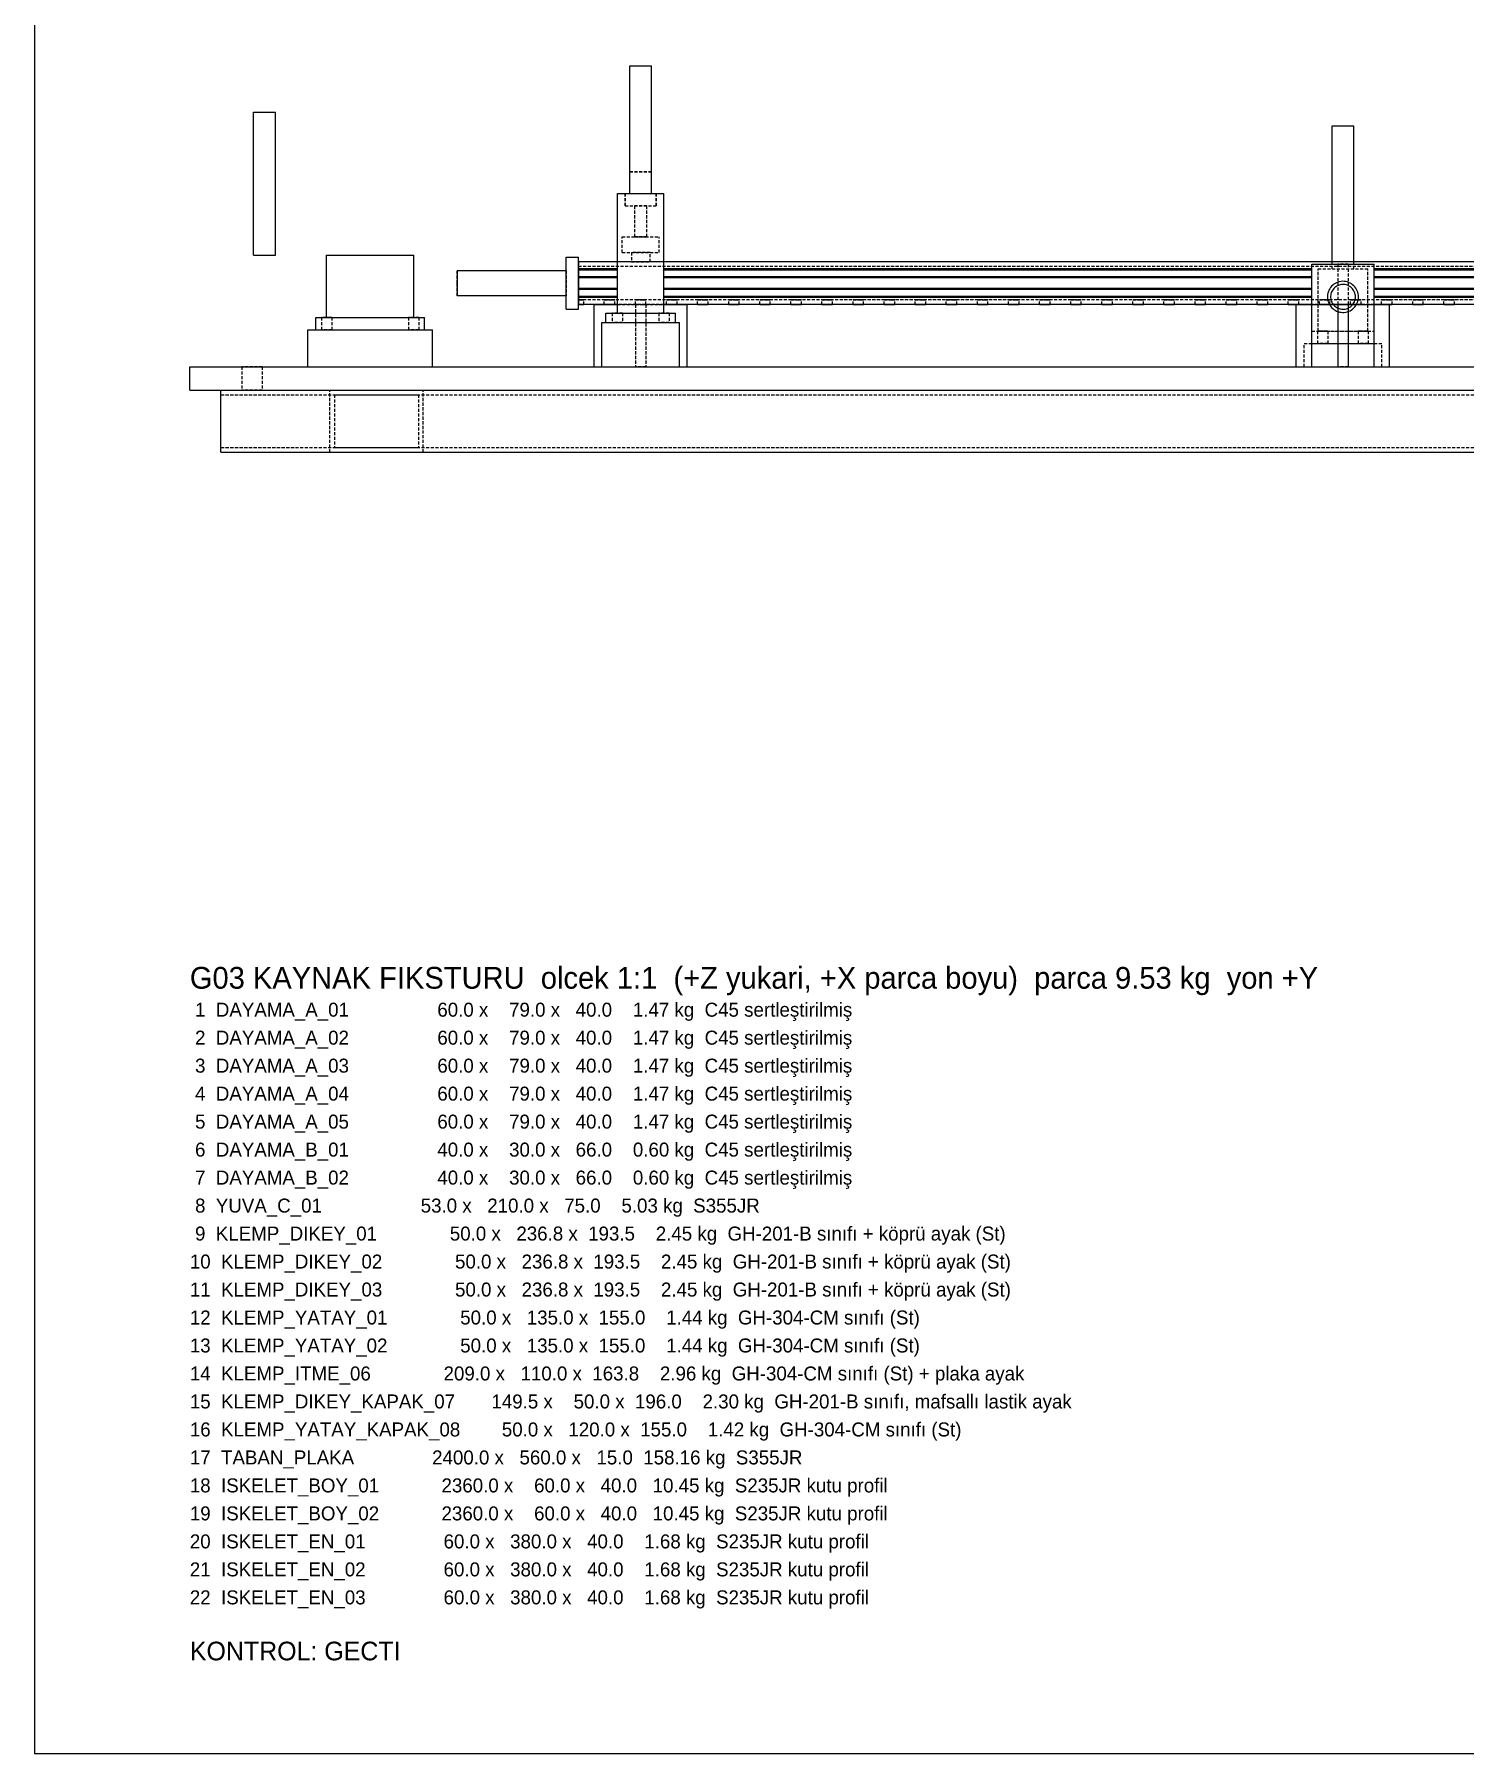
# Model space of a CAD drawing. Header units: metres. Extents: x -200 to 3000, y -1652 to 380.
# Drawn here: x -200 to 720, y -1652 to -546 of the extents above; entities that cross this region are included whole.
import ezdxf

# ---------------------------------------------------------------- set-up
doc = ezdxf.new("R2010")
doc.units = ezdxf.units.M
doc.linetypes.add('DASHED2', pattern=[3, 2, -1])
for name, color, linetype in [('GIZLI', 8, 'DASHED2'), ('GORUNEN', 7, 'Continuous'), ('SINIR', 1, 'Continuous'), ('TEGET', 9, 'Continuous'), ('YAZI', 3, 'Continuous')]:
    doc.layers.add(name, color=color, linetype=linetype)

msp = doc.modelspace()

# ---------------------------------------------------------------- linework, layer by layer
at = {"layer": 'GIZLI'}
for points in [[(183, -634.5), (183, -566.5)], [(183, -566.5), (197, -566.5)], [(197, -634.5), (197, -566.5)], [(-59, -688.25), (-59, -596.25)], [(-59, -596.25), (-45, -596.25)], [(-45, -688.25), (-45, -596.25)], [(634.75, -697), (634.75, -605)], [(634.75, -605), (648.75, -605)], [(648.75, -697), (648.75, -605)], [(183, -634.5), (197, -634.5)], [(183, -648.5), (183, -634.5)], [(197, -634.5), (183, -634.5)], [(197, -648.5), (197, -634.5)], [(175, -648.5), (180, -648.5)], [(175, -725.5), (175, -648.5)], [(180, -656.5), (180, -648.5)], [(180, -648.5), (180, -656.5)], [(180, -648.5), (200, -648.5)], [(183, -648.5), (197, -648.5)], [(183, -648.5), (197, -648.5)], [(200, -648.5), (205, -648.5)], [(200, -648.5), (200, -656.5)], [(200, -656.5), (200, -648.5)], [(205, -725.5), (205, -648.5)], [(180, -656.5), (200, -656.5)], [(180, -656.5), (200, -656.5)], [(194, -656.5), (186, -656.5)], [(186, -656.5), (194, -656.5)], [(186, -656.5), (186, -676.5)], [(194, -676.5), (194, -656.5)], [(178, -686.5), (178, -676.5)], [(178, -686.5), (178, -676.5)], [(178, -676.5), (202, -676.5)], [(178, -676.5), (202, -676.5)], [(194, -676.5), (186, -676.5)], [(186, -676.5), (194, -676.5)], [(202, -686.5), (202, -676.5)], [(202, -686.5), (202, -676.5)], [(-59, -688.25), (-45, -688.25)], [(-12, -688.25), (44, -688.25)], [(-12, -728.25), (-12, -688.25)], [(44, -728.25), (44, -688.25)], [(142, -723), (142, -689.5)], [(142, -689.5), (150, -689.5)], [(150, -723), (150, -689.5)], [(2090, -692.5), (150, -692.5)], [(150, -692.5), (150, -695.5)], [(150, -695.5), (150, -692.5)], [(2090, -692.5), (150, -692.5)], [(150, -692.5), (150, -697)], [(150, -692.5), (150, -695.5)], [(2090, -692.5), (150, -692.5)], [(150, -695.5), (150, -692.5)], [(2090, -695.5), (150, -695.5)], [(2090, -695.5), (150, -695.5)], [(150, -695.5), (150, -697)], [(2090, -695.5), (150, -695.5)], [(150, -697), (150, -695.5)], [(2090, -695.5), (150, -695.5)], [(205, -692.5), (175, -692.5)], [(178, -686.5), (202, -686.5)], [(178, -686.5), (202, -686.5)], [(196, -686.5), (184, -686.5)], [(184, -686.5), (196, -686.5)], [(196, -686.5), (184, -686.5)], [(184, -686.5), (196, -686.5)], [(184, -686.5), (184, -692.5)], [(184, -686.5), (184, -692.5)], [(196, -692.5), (184, -692.5)], [(184, -692.5), (196, -692.5)], [(196, -692.5), (184, -692.5)], [(184, -692.5), (196, -692.5)], [(196, -692.5), (196, -686.5)], [(196, -692.5), (196, -686.5)], [(621.75, -760), (621.75, -694)], [(621.75, -694), (661.75, -694)], [(634.75, -697), (634.75, -692.5)], [(638.35, -694), (645.15, -694)], [(645.15, -694), (638.35, -694)], [(638.35, -694), (638.35, -760)], [(645.15, -694), (645.15, -760)], [(648.75, -697), (648.75, -692.5)], [(661.75, -760), (661.75, -694)], [(72, -706.25), (72, -698.25)], [(72, -714.25), (72, -706.25)], [(142, -706.25), (142, -698.25)], [(142, -698.25), (142, -714.25)], [(142, -714.25), (142, -706.25)], [(150, -697.807), (150, -697)], [(150, -697.807), (150, -697)], [(150, -697.807), (150, -697)], [(150, -697.807), (150, -699.269)], [(150, -697.807), (150, -702.192)], [(150, -697.807), (150, -699.269)], [(150, -699.269), (150, -702.192)], [(150, -699.269), (150, -699.917)], [(150, -699.269), (150, -702.192)], [(150, -699.917), (150, -699.269)], [(150, -702.84), (150, -699.917)], [(150, -712.583), (150, -699.917)], [(150, -699.917), (150, -712.583)], [(150, -702.84), (150, -699.917)], [(150, -702.84), (150, -702.192)], [(150, -709.66), (150, -702.84)], [(625.75, -737), (625.75, -697)], [(625.75, -697), (657.75, -697)], [(625.75, -737), (625.75, -697)], [(625.75, -697), (657.75, -697)], [(651.75, -715), (651.7, -714.004), (651.552, -713.019), (651.306, -712.052), (650.965, -711.116), (650.532, -710.217), (650.012, -709.367), (649.41, -708.572), (648.732, -707.841), (647.985, -707.182), (647.175, -706.6), (646.312, -706.101), (645.403, -705.691), (644.458, -705.374), (643.486, -705.152), (642.497, -705.028), (641.501, -705.003), (640.507, -705.078), (639.525, -705.251), (638.565, -705.521), (637.637, -705.885), (636.75, -706.34), (635.913, -706.881), (635.133, -707.502), (634.419, -708.198), (633.779, -708.962), (633.217, -709.786), (632.74, -710.661), (632.353, -711.58), (632.059, -712.532), (631.862, -713.51), (631.762, -714.502), (631.762, -715.498), (631.862, -716.49), (632.059, -717.468), (632.353, -718.42), (632.74, -719.339), (633.217, -720.214), (633.779, -721.038), (634.419, -721.802), (635.133, -722.498), (635.913, -723.119), (636.75, -723.66), (637.637, -724.115), (638.565, -724.479), (639.525, -724.749), (640.507, -724.922), (641.501, -724.997), (642.497, -724.972), (643.486, -724.848), (644.458, -724.626), (645.403, -724.309), (646.312, -723.899), (647.175, -723.4), (647.985, -722.818), (648.732, -722.159), (649.41, -721.428), (650.012, -720.633), (650.532, -719.783), (650.965, -718.884), (651.306, -717.948), (651.552, -716.981), (651.7, -715.996), (651.75, -715)], [(651.75, -715), (651.7, -714.004), (651.552, -713.019), (651.306, -712.052), (650.965, -711.116), (650.532, -710.217), (650.012, -709.367), (649.41, -708.572), (648.732, -707.841), (647.985, -707.182), (647.175, -706.6), (646.312, -706.101), (645.403, -705.691), (644.458, -705.374), (643.486, -705.152), (642.497, -705.028), (641.501, -705.003), (640.507, -705.078), (639.525, -705.251), (638.565, -705.521), (637.637, -705.885), (636.75, -706.34), (635.913, -706.881), (635.133, -707.502), (634.419, -708.198), (633.779, -708.962), (633.217, -709.786), (632.74, -710.661), (632.353, -711.58), (632.059, -712.532), (631.862, -713.51), (631.762, -714.502), (631.762, -715.498), (631.862, -716.49), (632.059, -717.468), (632.353, -718.42), (632.74, -719.339), (633.217, -720.214), (633.779, -721.038), (634.419, -721.802), (635.133, -722.498), (635.913, -723.119), (636.75, -723.66), (637.637, -724.115), (638.565, -724.479), (639.525, -724.749), (640.507, -724.922), (641.501, -724.997), (642.497, -724.972), (643.486, -724.848), (644.458, -724.626), (645.403, -724.309), (646.312, -723.899), (647.175, -723.4), (647.985, -722.818), (648.732, -722.159), (649.41, -721.428), (650.012, -720.633), (650.532, -719.783), (650.965, -718.884), (651.306, -717.948), (651.552, -716.981), (651.7, -715.996), (651.75, -715)], [(649.75, -715), (649.71, -714.203), (649.591, -713.415), (649.395, -712.642), (649.122, -711.893), (648.776, -711.174), (648.36, -710.493), (647.878, -709.858), (647.336, -709.273), (646.738, -708.745), (646.09, -708.28), (645.4, -707.881), (644.673, -707.553), (643.917, -707.299), (643.139, -707.122), (642.348, -707.022), (641.551, -707.002), (640.755, -707.062), (639.97, -707.201), (639.202, -707.417), (638.46, -707.708), (637.75, -708.072), (637.08, -708.504), (636.457, -709.002), (635.886, -709.559), (635.373, -710.17), (634.924, -710.829), (634.542, -711.529), (634.232, -712.264), (633.997, -713.026), (633.839, -713.808), (633.76, -714.601), (633.76, -715.399), (633.839, -716.192), (633.997, -716.974), (634.232, -717.736), (634.542, -718.471), (634.924, -719.171), (635.373, -719.83), (635.886, -720.441), (636.457, -720.998), (637.08, -721.496), (637.75, -721.928), (638.46, -722.292), (639.202, -722.583), (639.97, -722.799), (640.755, -722.938), (641.551, -722.998), (642.348, -722.978), (643.139, -722.878), (643.917, -722.701), (644.673, -722.447), (645.4, -722.119), (646.09, -721.72), (646.738, -721.255), (647.336, -720.727), (647.878, -720.142), (648.36, -719.507), (648.776, -718.826), (649.122, -718.107), (649.395, -717.358), (649.591, -716.585), (649.71, -715.797), (649.75, -715)], [(649.75, -715), (649.71, -714.203), (649.591, -713.415), (649.395, -712.642), (649.122, -711.893), (648.776, -711.174), (648.36, -710.493), (647.878, -709.858), (647.336, -709.273), (646.738, -708.745), (646.09, -708.28), (645.4, -707.881), (644.673, -707.553), (643.917, -707.299), (643.139, -707.122), (642.348, -707.022), (641.551, -707.002), (640.755, -707.062), (639.97, -707.201), (639.202, -707.417), (638.46, -707.708), (637.75, -708.072), (637.08, -708.504), (636.457, -709.002), (635.886, -709.559), (635.373, -710.17), (634.924, -710.829), (634.542, -711.529), (634.232, -712.264), (633.997, -713.026), (633.839, -713.808), (633.76, -714.601), (633.76, -715.399), (633.839, -716.192), (633.997, -716.974), (634.232, -717.736), (634.542, -718.471), (634.924, -719.171), (635.373, -719.83), (635.886, -720.441), (636.457, -720.998), (637.08, -721.496), (637.75, -721.928), (638.46, -722.292), (639.202, -722.583), (639.97, -722.799), (640.755, -722.938), (641.551, -722.998), (642.348, -722.978), (643.139, -722.878), (643.917, -722.701), (644.673, -722.447), (645.4, -722.119), (646.09, -721.72), (646.738, -721.255), (647.336, -720.727), (647.878, -720.142), (648.36, -719.507), (648.776, -718.826), (649.122, -718.107), (649.395, -717.358), (649.591, -716.585), (649.71, -715.797), (649.75, -715)], [(634.75, -697), (648.75, -697)], [(634.75, -697), (648.75, -697)], [(657.75, -737), (657.75, -697)], [(657.75, -737), (657.75, -697)], [(150, -709.66), (150, -712.583)], [(150, -710.308), (150, -709.66)], [(150, -712.583), (150, -709.66)], [(150, -710.308), (150, -713.231)], [(150, -714.693), (150, -710.308)], [(150, -713.231), (150, -710.308)], [(150, -712.583), (150, -713.231)], [(150, -713.231), (150, -712.583)], [(150, -713.231), (150, -714.693)], [(150, -714.693), (150, -713.231)], [(150, -715.5), (150, -714.693)], [(150, -715.5), (150, -714.693)], [(150, -715.5), (150, -714.693)], [(150, -715.5), (150, -717)], [(150, -715.5), (150, -720)], [(150, -717), (150, -715.5)], [(150, -717), (150, -720)], [(150, -717), (150, -720)], [(153.4, -717), (150, -717)], [(150, -720), (150, -717)], [(150, -717), (151.63, -717)], [(150, -720), (150, -717)], [(2090, -717), (150, -717)], [(2090, -717), (150, -717)], [(151.63, -717), (153.4, -717)], [(153.4, -720), (153.4, -717)], [(168.37, -717), (166.6, -717)], [(166.6, -717), (171.63, -717)], [(166.6, -720), (166.6, -717)], [(173.4, -717), (168.37, -717)], [(171.63, -717), (173.4, -717)], [(173.4, -720), (173.4, -717)], [(188.37, -717), (186.6, -717)], [(186.6, -717), (191.63, -717)], [(186.6, -720), (186.6, -717)], [(193.4, -717), (188.37, -717)], [(191.63, -717), (193.4, -717)], [(193.4, -720), (193.4, -717)], [(208.37, -717), (206.6, -717)], [(206.6, -717), (211.63, -717)], [(206.6, -720), (206.6, -717)], [(213.4, -717), (208.37, -717)], [(211.63, -717), (213.4, -717)], [(213.4, -720), (213.4, -717)], [(228.37, -717), (226.6, -717)], [(226.6, -717), (231.63, -717)], [(226.6, -720), (226.6, -717)], [(233.4, -717), (228.37, -717)], [(231.63, -717), (233.4, -717)], [(233.4, -720), (233.4, -717)], [(248.37, -717), (246.6, -717)], [(246.6, -717), (251.63, -717)], [(246.6, -720), (246.6, -717)], [(253.4, -717), (248.37, -717)], [(251.63, -717), (253.4, -717)], [(253.4, -720), (253.4, -717)], [(268.37, -717), (266.6, -717)], [(266.6, -717), (271.63, -717)], [(266.6, -720), (266.6, -717)], [(273.4, -717), (268.37, -717)], [(271.63, -717), (273.4, -717)], [(273.4, -720), (273.4, -717)], [(288.37, -717), (286.6, -717)], [(286.6, -717), (291.63, -717)], [(286.6, -720), (286.6, -717)], [(293.4, -717), (288.37, -717)], [(291.63, -717), (293.4, -717)], [(293.4, -720), (293.4, -717)], [(308.37, -717), (306.6, -717)], [(306.6, -717), (311.63, -717)], [(306.6, -720), (306.6, -717)], [(313.4, -717), (308.37, -717)], [(311.63, -717), (313.4, -717)], [(313.4, -720), (313.4, -717)], [(328.37, -717), (326.6, -717)], [(326.6, -717), (331.63, -717)], [(326.6, -720), (326.6, -717)], [(333.4, -717), (328.37, -717)], [(331.63, -717), (333.4, -717)], [(333.4, -720), (333.4, -717)], [(348.37, -717), (346.6, -717)], [(346.6, -717), (351.63, -717)], [(346.6, -720), (346.6, -717)], [(353.4, -717), (348.37, -717)], [(351.63, -717), (353.4, -717)], [(353.4, -720), (353.4, -717)], [(368.37, -717), (366.6, -717)], [(366.6, -717), (371.63, -717)], [(366.6, -720), (366.6, -717)], [(373.4, -717), (368.37, -717)], [(371.63, -717), (373.4, -717)], [(373.4, -720), (373.4, -717)], [(388.37, -717), (386.6, -717)], [(386.6, -717), (391.63, -717)], [(386.6, -720), (386.6, -717)], [(393.4, -717), (388.37, -717)], [(391.63, -717), (393.4, -717)], [(393.4, -720), (393.4, -717)], [(408.37, -717), (406.6, -717)], [(406.6, -717), (411.63, -717)], [(406.6, -720), (406.6, -717)], [(413.4, -717), (408.37, -717)], [(411.63, -717), (413.4, -717)], [(413.4, -720), (413.4, -717)], [(428.37, -717), (426.6, -717)], [(426.6, -717), (431.63, -717)], [(426.6, -720), (426.6, -717)], [(433.4, -717), (428.37, -717)], [(431.63, -717), (433.4, -717)], [(433.4, -720), (433.4, -717)], [(448.37, -717), (446.6, -717)], [(446.6, -717), (451.63, -717)], [(446.6, -720), (446.6, -717)], [(453.4, -717), (448.37, -717)], [(451.63, -717), (453.4, -717)], [(453.4, -720), (453.4, -717)], [(468.37, -717), (466.6, -717)], [(466.6, -717), (471.63, -717)], [(466.6, -720), (466.6, -717)], [(473.4, -717), (468.37, -717)], [(471.63, -717), (473.4, -717)], [(473.4, -720), (473.4, -717)], [(488.37, -717), (486.6, -717)], [(486.6, -717), (491.63, -717)], [(486.6, -720), (486.6, -717)], [(493.4, -717), (488.37, -717)], [(491.63, -717), (493.4, -717)], [(493.4, -720), (493.4, -717)], [(508.37, -717), (506.6, -717)], [(506.6, -717), (511.63, -717)], [(506.6, -720), (506.6, -717)], [(513.4, -717), (508.37, -717)], [(511.63, -717), (513.4, -717)], [(513.4, -720), (513.4, -717)], [(528.37, -717), (526.6, -717)], [(526.6, -717), (531.63, -717)], [(526.6, -720), (526.6, -717)], [(533.4, -717), (528.37, -717)], [(531.63, -717), (533.4, -717)], [(533.4, -720), (533.4, -717)], [(548.37, -717), (546.6, -717)], [(546.6, -717), (551.63, -717)], [(546.6, -720), (546.6, -717)], [(553.4, -717), (548.37, -717)], [(551.63, -717), (553.4, -717)], [(553.4, -720), (553.4, -717)], [(568.37, -717), (566.6, -717)], [(566.6, -717), (571.63, -717)], [(566.6, -720), (566.6, -717)], [(573.4, -717), (568.37, -717)], [(571.63, -717), (573.4, -717)], [(573.4, -720), (573.4, -717)], [(588.37, -717), (586.6, -717)], [(586.6, -717), (591.63, -717)], [(586.6, -720), (586.6, -717)], [(593.4, -717), (588.37, -717)], [(591.63, -717), (593.4, -717)], [(593.4, -720), (593.4, -717)], [(608.37, -717), (606.6, -717)], [(606.6, -717), (611.63, -717)], [(606.6, -720), (606.6, -717)], [(613.4, -717), (608.37, -717)], [(611.63, -717), (613.4, -717)], [(613.4, -720), (613.4, -717)], [(628.37, -717), (626.6, -717)], [(626.6, -717), (631.63, -717)], [(626.6, -720), (626.6, -717)], [(633.4, -717), (628.37, -717)], [(631.63, -717), (633.4, -717)], [(633.4, -720), (633.4, -717)], [(648.37, -717), (646.6, -717)], [(646.6, -717), (651.63, -717)], [(646.6, -720), (646.6, -717)], [(653.4, -717), (648.37, -717)], [(651.63, -717), (653.4, -717)], [(653.4, -720), (653.4, -717)], [(668.37, -717), (666.6, -717)], [(666.6, -717), (671.63, -717)], [(666.6, -720), (666.6, -717)], [(673.4, -717), (668.37, -717)], [(671.63, -717), (673.4, -717)], [(673.4, -720), (673.4, -717)], [(688.37, -717), (686.6, -717)], [(686.6, -717), (691.63, -717)], [(686.6, -720), (686.6, -717)], [(693.4, -717), (688.37, -717)], [(691.63, -717), (693.4, -717)], [(693.4, -720), (693.4, -717)], [(708.37, -717), (706.6, -717)], [(706.6, -717), (711.63, -717)], [(706.6, -720), (706.6, -717)], [(713.4, -717), (708.37, -717)], [(711.63, -717), (713.4, -717)], [(713.4, -720), (713.4, -717)], [(-19, -736.25), (-19, -728.25)], [(-19, -728.25), (51, -728.25)], [(-9.375, -728.25), (-15.3, -728.25)], [(-15.3, -728.25), (-9.375, -728.25)], [(-12, -728.25), (-15.3, -728.25)], [(-15.3, -728.25), (-12, -728.25)], [(-15.3, -728.25), (-15.3, -736.25)], [(-15.3, -728.25), (-15.3, -736.25)], [(-12, -728.25), (-8.7, -728.25)], [(-12, -728.25), (-9.375, -728.25)], [(-12, -728.25), (-9.375, -728.25)], [(-8.7, -728.25), (-12, -728.25)], [(-9.375, -728.25), (41.375, -728.25)], [(-9.375, -728.25), (41.375, -728.25)], [(-8.7, -728.25), (-9.375, -728.25)], [(-9.375, -728.25), (-8.7, -728.25)], [(-8.7, -728.25), (-8.7, -736.25)], [(-8.7, -728.25), (-8.7, -736.25)], [(40.7, -728.25), (40.7, -736.25)], [(41.375, -728.25), (40.7, -728.25)], [(40.7, -728.25), (44, -728.25)], [(40.7, -728.25), (40.7, -736.25)], [(44, -728.25), (40.7, -728.25)], [(40.7, -728.25), (41.375, -728.25)], [(47.3, -728.25), (41.375, -728.25)], [(41.375, -728.25), (47.3, -728.25)], [(41.375, -728.25), (44, -728.25)], [(41.375, -728.25), (44, -728.25)], [(44, -728.25), (47.3, -728.25)], [(47.3, -728.25), (44, -728.25)], [(47.3, -728.25), (47.3, -736.25)], [(47.3, -728.25), (47.3, -736.25)], [(51, -736.25), (51, -728.25)], [(142, -723), (150, -723)], [(153.4, -720), (150, -720)], [(150, -720), (151.63, -720)], [(153.4, -720), (151.63, -720)], [(160, -760), (160, -720)], [(160, -720), (220, -720)], [(173.4, -720), (166.6, -720)], [(168.37, -720), (166.6, -720)], [(167.5, -725.5), (212.5, -725.5)], [(167.5, -731.5), (167.5, -725.5)], [(173.4, -720), (168.37, -720)], [(171.7, -725.5), (178.3, -725.5)], [(178.3, -725.5), (171.7, -725.5)], [(171.7, -725.5), (178.3, -725.5)], [(178.3, -725.5), (171.7, -725.5)], [(171.7, -725.5), (171.7, -731.5)], [(171.7, -725.5), (171.7, -731.5)], [(175, -720), (205, -720)], [(205, -720), (175, -720)], [(205, -720), (175, -720)], [(175, -725.5), (205, -725.5)], [(175, -725.5), (205, -725.5)], [(178.3, -725.5), (178.3, -731.5)], [(178.3, -725.5), (178.3, -731.5)], [(186.6, -720), (193.4, -720)], [(193.4, -720), (186.6, -720)], [(186.6, -720), (193.4, -720)], [(193.4, -720), (186.6, -720)], [(186.6, -720), (186.6, -760)], [(186.6, -720), (186.6, -760)], [(188.37, -720), (186.6, -720)], [(186.6, -720), (191.63, -720)], [(193.4, -720), (188.37, -720)], [(191.63, -720), (193.4, -720)], [(193.4, -720), (193.4, -760)], [(193.4, -720), (193.4, -760)], [(201.7, -725.5), (208.3, -725.5)], [(208.3, -725.5), (201.7, -725.5)], [(201.7, -725.5), (208.3, -725.5)], [(208.3, -725.5), (201.7, -725.5)], [(201.7, -725.5), (201.7, -731.5)], [(201.7, -725.5), (201.7, -731.5)], [(213.4, -720), (206.6, -720)], [(208.37, -720), (206.6, -720)], [(208.3, -725.5), (208.3, -731.5)], [(208.3, -725.5), (208.3, -731.5)], [(213.4, -720), (208.37, -720)], [(212.5, -731.5), (212.5, -725.5)], [(220, -760), (220, -720)], [(233.4, -720), (226.6, -720)], [(228.37, -720), (226.6, -720)], [(233.4, -720), (228.37, -720)], [(253.4, -720), (246.6, -720)], [(248.37, -720), (246.6, -720)], [(253.4, -720), (248.37, -720)], [(273.4, -720), (266.6, -720)], [(268.37, -720), (266.6, -720)], [(273.4, -720), (268.37, -720)], [(293.4, -720), (286.6, -720)], [(288.37, -720), (286.6, -720)], [(293.4, -720), (288.37, -720)], [(313.4, -720), (306.6, -720)], [(308.37, -720), (306.6, -720)], [(313.4, -720), (308.37, -720)], [(333.4, -720), (326.6, -720)], [(328.37, -720), (326.6, -720)], [(333.4, -720), (328.37, -720)], [(353.4, -720), (346.6, -720)], [(348.37, -720), (346.6, -720)], [(353.4, -720), (348.37, -720)], [(373.4, -720), (366.6, -720)], [(368.37, -720), (366.6, -720)], [(373.4, -720), (368.37, -720)], [(393.4, -720), (386.6, -720)], [(388.37, -720), (386.6, -720)], [(393.4, -720), (388.37, -720)], [(413.4, -720), (406.6, -720)], [(408.37, -720), (406.6, -720)], [(413.4, -720), (408.37, -720)], [(433.4, -720), (426.6, -720)], [(428.37, -720), (426.6, -720)], [(433.4, -720), (428.37, -720)], [(453.4, -720), (446.6, -720)], [(448.37, -720), (446.6, -720)], [(453.4, -720), (448.37, -720)], [(473.4, -720), (466.6, -720)], [(468.37, -720), (466.6, -720)], [(473.4, -720), (468.37, -720)], [(493.4, -720), (486.6, -720)], [(488.37, -720), (486.6, -720)], [(493.4, -720), (488.37, -720)], [(513.4, -720), (506.6, -720)], [(508.37, -720), (506.6, -720)], [(513.4, -720), (508.37, -720)], [(533.4, -720), (526.6, -720)], [(528.37, -720), (526.6, -720)], [(533.4, -720), (528.37, -720)], [(553.4, -720), (546.6, -720)], [(548.37, -720), (546.6, -720)], [(553.4, -720), (548.37, -720)], [(573.4, -720), (566.6, -720)], [(568.37, -720), (566.6, -720)], [(573.4, -720), (568.37, -720)], [(593.4, -720), (586.6, -720)], [(588.37, -720), (586.6, -720)], [(593.4, -720), (588.37, -720)], [(613.4, -720), (606.6, -720)], [(608.37, -720), (606.6, -720)], [(613.4, -720), (608.37, -720)], [(611.75, -760), (611.75, -720)], [(611.75, -720), (671.75, -720)], [(621.75, -720), (661.75, -720)], [(661.75, -720), (621.75, -720)], [(661.75, -720), (621.75, -720)], [(628.37, -720), (626.6, -720)], [(626.6, -720), (631.63, -720)], [(633.4, -720), (628.37, -720)], [(631.63, -720), (633.4, -720)], [(638.35, -720), (645.15, -720)], [(645.15, -720), (638.35, -720)], [(638.35, -720), (645.15, -720)], [(645.15, -720), (638.35, -720)], [(638.35, -720), (638.35, -760)], [(638.35, -720), (638.35, -760)], [(645.15, -720), (645.15, -760)], [(645.15, -720), (645.15, -760)], [(648.37, -720), (646.6, -720)], [(646.6, -720), (651.63, -720)], [(653.4, -720), (648.37, -720)], [(651.63, -720), (653.4, -720)], [(673.4, -720), (666.6, -720)], [(668.37, -720), (666.6, -720)], [(673.4, -720), (668.37, -720)], [(671.75, -760), (671.75, -720)], [(693.4, -720), (686.6, -720)], [(688.37, -720), (686.6, -720)], [(693.4, -720), (688.37, -720)], [(713.4, -720), (706.6, -720)], [(708.37, -720), (706.6, -720)], [(713.4, -720), (708.37, -720)], [(-24, -760), (-24, -736.25)], [(-24, -736.25), (56, -736.25)], [(-19, -736.25), (51, -736.25)], [(-19, -736.25), (51, -736.25)], [(-15.3, -736.25), (-8.7, -736.25)], [(-8.7, -736.25), (-15.3, -736.25)], [(-15.3, -736.25), (-8.7, -736.25)], [(-8.7, -736.25), (-15.3, -736.25)], [(40.7, -736.25), (47.3, -736.25)], [(47.3, -736.25), (40.7, -736.25)], [(40.7, -736.25), (47.3, -736.25)], [(47.3, -736.25), (40.7, -736.25)], [(56, -760), (56, -736.25)], [(165, -731.5), (215, -731.5)], [(165, -760), (165, -731.5)], [(167.5, -731.5), (212.5, -731.5)], [(167.5, -731.5), (212.5, -731.5)], [(171.7, -731.5), (178.3, -731.5)], [(178.3, -731.5), (171.7, -731.5)], [(171.7, -731.5), (178.3, -731.5)], [(178.3, -731.5), (171.7, -731.5)], [(201.7, -731.5), (208.3, -731.5)], [(208.3, -731.5), (201.7, -731.5)], [(201.7, -731.5), (208.3, -731.5)], [(208.3, -731.5), (201.7, -731.5)], [(215, -760), (215, -731.5)], [(621.75, -737), (661.75, -737)], [(621.75, -737), (661.75, -737)], [(621.75, -745), (621.75, -737)], [(621.75, -745), (621.75, -737)], [(625.75, -737), (625.45, -737)], [(625.45, -737), (625.75, -737)], [(625.75, -737), (625.45, -737)], [(625.45, -737), (625.75, -737)], [(625.45, -737), (625.45, -745)], [(625.45, -737), (625.45, -745)], [(625.75, -737), (626.125, -737)], [(625.75, -737), (626.125, -737)], [(625.75, -737), (632.05, -737)], [(626.125, -737), (625.75, -737)], [(632.05, -737), (625.75, -737)], [(625.75, -737), (626.125, -737)], [(626.125, -737), (631.375, -737)], [(631.375, -737), (626.125, -737)], [(626.125, -737), (631.375, -737)], [(626.125, -737), (631.375, -737)], [(631.375, -737), (652.125, -737)], [(631.375, -737), (652.125, -737)], [(632.05, -737), (631.375, -737)], [(631.375, -737), (632.05, -737)], [(632.05, -737), (632.05, -745)], [(632.05, -737), (632.05, -745)], [(652.125, -737), (651.45, -737)], [(651.45, -737), (657.75, -737)], [(651.45, -737), (651.45, -745)], [(651.45, -737), (651.45, -745)], [(657.75, -737), (651.45, -737)], [(651.45, -737), (652.125, -737)], [(652.125, -737), (657.375, -737)], [(657.375, -737), (652.125, -737)], [(652.125, -737), (657.375, -737)], [(652.125, -737), (657.375, -737)], [(657.375, -737), (657.75, -737)], [(657.375, -737), (657.75, -737)], [(657.75, -737), (657.375, -737)], [(657.375, -737), (657.75, -737)], [(657.75, -737), (658.05, -737)], [(658.05, -737), (657.75, -737)], [(657.75, -737), (658.05, -737)], [(658.05, -737), (657.75, -737)], [(658.05, -737), (658.05, -745)], [(658.05, -737), (658.05, -745)], [(661.75, -745), (661.75, -737)], [(661.75, -745), (661.75, -737)], [(616.75, -745), (666.75, -745)], [(616.75, -745), (666.75, -745)], [(616.75, -760), (616.75, -745)], [(616.75, -760), (616.75, -745)], [(621.75, -745), (661.75, -745)], [(621.75, -745), (661.75, -745)], [(625.45, -745), (632.05, -745)], [(632.05, -745), (625.45, -745)], [(625.45, -745), (632.05, -745)], [(632.05, -745), (625.45, -745)], [(651.45, -745), (658.05, -745)], [(658.05, -745), (651.45, -745)], [(651.45, -745), (658.05, -745)], [(658.05, -745), (651.45, -745)], [(666.75, -760), (666.75, -745)], [(666.75, -760), (666.75, -745)], [(-100, -775), (-100, -760)], [(-100, -760), (2300, -760)], [(-66.5, -760), (-53.5, -760)], [(-53.5, -760), (-66.5, -760)], [(-66.5, -760), (-53.5, -760)], [(-53.5, -760), (-66.5, -760)], [(-66.5, -760), (-66.5, -775)], [(-66.5, -760), (-66.5, -775)], [(-53.5, -760), (-53.5, -775)], [(-53.5, -760), (-53.5, -775)], [(-24, -760), (56, -760)], [(-24, -760), (56, -760)], [(160, -760), (220, -760)], [(160, -760), (220, -760)], [(165, -760), (215, -760)], [(165, -760), (215, -760)], [(186.6, -760), (193.4, -760)], [(193.4, -760), (186.6, -760)], [(186.6, -760), (193.4, -760)], [(193.4, -760), (186.6, -760)], [(611.75, -760), (671.75, -760)], [(611.75, -760), (671.75, -760)], [(616.75, -760), (666.75, -760)], [(616.75, -760), (666.75, -760)], [(621.75, -760), (661.75, -760)], [(621.75, -760), (661.75, -760)], [(638.35, -760), (645.15, -760)], [(645.15, -760), (638.35, -760)], [(638.35, -760), (645.15, -760)], [(645.15, -760), (638.35, -760)], [(638.35, -760), (645.15, -760)], [(645.15, -760), (638.35, -760)], [(-100, -775), (2300, -775)], [(-80, -815), (-80, -775)], [(-80, -775), (2280, -775)], [(-80, -775), (2280, -775)], [(-80, -815), (-80, -775)], [(-80, -815), (-80, -775)], [(-80, -775), (2280, -775)], [(-80, -775), (2280, -775)], [(-80, -812), (-80, -778)], [(-80, -812), (-80, -778)], [(-80, -778), (2280, -778)], [(-80, -778), (2280, -778)], [(-80, -812), (-80, -778)], [(-80, -812), (-80, -778)], [(-80, -778), (2280, -778)], [(-80, -778), (2280, -778)], [(-66.5, -775), (-53.5, -775)], [(-53.5, -775), (-66.5, -775)], [(-66.5, -775), (-53.5, -775)], [(-53.5, -775), (-66.5, -775)], [(-10, -815), (-10, -775)], [(-10, -815), (-10, -775)], [(-10, -775), (50, -775)], [(-10, -775), (50, -775)], [(-7, -778), (47, -778)], [(-7, -778), (-7, -812)], [(-7, -778), (47, -778)], [(-7, -778), (-7, -812)], [(47, -778), (47, -812)], [(47, -778), (47, -812)], [(50, -815), (50, -775)], [(50, -815), (50, -775)], [(-80, -812), (2280, -812)], [(-80, -812), (2280, -812)], [(-80, -812), (2280, -812)], [(-80, -812), (2280, -812)], [(-80, -815), (2280, -815)], [(-80, -815), (2280, -815)], [(-80, -815), (2280, -815)], [(-10, -815), (50, -815)], [(-10, -815), (50, -815)], [(-7, -812), (47, -812)], [(-7, -812), (47, -812)]]:
    msp.add_lwpolyline(points, dxfattribs=at)
at = {"layer": 'GORUNEN'}
for points in [[(183, -648.5), (183, -566.5)], [(183, -566.5), (197, -566.5)], [(197, -648.5), (197, -566.5)], [(-59, -688.25), (-59, -596.25)], [(-59, -596.25), (-45, -596.25)], [(-45, -688.25), (-45, -596.25)], [(634.75, -692.5), (634.75, -605)], [(634.75, -605), (648.75, -605)], [(648.75, -692.5), (648.75, -605)], [(175, -648.5), (183, -648.5)], [(175, -725.5), (175, -648.5)], [(183, -648.5), (197, -648.5)], [(197, -648.5), (205, -648.5)], [(205, -725.5), (205, -648.5)], [(-59, -688.25), (-45, -688.25)], [(-12, -688.25), (44, -688.25)], [(-12, -728.25), (-12, -688.25)], [(44, -728.25), (44, -688.25)], [(142, -723), (142, -689.5)], [(142, -689.5), (150, -689.5)], [(150, -723), (150, -689.5)], [(175, -692.5), (150, -692.5)], [(150, -697), (150, -692.5)], [(1078.5, -692.5), (205, -692.5)], [(621.75, -760), (621.75, -694)], [(621.75, -694), (661.75, -694)], [(661.75, -760), (661.75, -694)], [(72, -698.25), (72, -714.25)], [(142, -698.25), (72, -698.25)], [(150, -697.807), (150, -697)], [(150, -697.807), (150, -702.192)], [(150, -702.84), (150, -702.192)], [(150, -702.84), (150, -709.66)], [(142, -714.25), (72, -714.25)], [(150, -710.308), (150, -709.66)], [(150, -714.693), (150, -710.308)], [(150, -715.5), (150, -714.693)], [(150, -720), (150, -715.5)], [(-19, -736.25), (-19, -728.25)], [(-19, -728.25), (51, -728.25)], [(51, -736.25), (51, -728.25)], [(142, -723), (150, -723)], [(175, -720), (150, -720)], [(151.63, -720), (150, -720)], [(151.63, -720), (153.4, -720)], [(166.6, -720), (153.4, -720)], [(160, -760), (160, -720)], [(160, -720), (175, -720)], [(166.6, -720), (171.63, -720)], [(167.5, -725.5), (212.5, -725.5)], [(167.5, -731.5), (167.5, -725.5)], [(171.63, -720), (173.4, -720)], [(175, -720), (173.4, -720)], [(205, -720), (220, -720)], [(206.6, -720), (205, -720)], [(621.75, -720), (205, -720)], [(206.6, -720), (211.63, -720)], [(211.63, -720), (213.4, -720)], [(212.5, -731.5), (212.5, -725.5)], [(226.6, -720), (213.4, -720)], [(220, -760), (220, -720)], [(226.6, -720), (231.63, -720)], [(231.63, -720), (233.4, -720)], [(246.6, -720), (233.4, -720)], [(246.6, -720), (251.63, -720)], [(251.63, -720), (253.4, -720)], [(266.6, -720), (253.4, -720)], [(266.6, -720), (271.63, -720)], [(271.63, -720), (273.4, -720)], [(286.6, -720), (273.4, -720)], [(286.6, -720), (291.63, -720)], [(291.63, -720), (293.4, -720)], [(306.6, -720), (293.4, -720)], [(306.6, -720), (311.63, -720)], [(311.63, -720), (313.4, -720)], [(326.6, -720), (313.4, -720)], [(326.6, -720), (331.63, -720)], [(331.63, -720), (333.4, -720)], [(346.6, -720), (333.4, -720)], [(346.6, -720), (351.63, -720)], [(351.63, -720), (353.4, -720)], [(366.6, -720), (353.4, -720)], [(366.6, -720), (371.63, -720)], [(371.63, -720), (373.4, -720)], [(386.6, -720), (373.4, -720)], [(386.6, -720), (391.63, -720)], [(391.63, -720), (393.4, -720)], [(406.6, -720), (393.4, -720)], [(406.6, -720), (411.63, -720)], [(411.63, -720), (413.4, -720)], [(426.6, -720), (413.4, -720)], [(426.6, -720), (431.63, -720)], [(431.63, -720), (433.4, -720)], [(446.6, -720), (433.4, -720)], [(446.6, -720), (451.63, -720)], [(451.63, -720), (453.4, -720)], [(466.6, -720), (453.4, -720)], [(466.6, -720), (471.63, -720)], [(471.63, -720), (473.4, -720)], [(486.6, -720), (473.4, -720)], [(486.6, -720), (491.63, -720)], [(491.63, -720), (493.4, -720)], [(506.6, -720), (493.4, -720)], [(506.6, -720), (511.63, -720)], [(511.63, -720), (513.4, -720)], [(526.6, -720), (513.4, -720)], [(526.6, -720), (531.63, -720)], [(531.63, -720), (533.4, -720)], [(546.6, -720), (533.4, -720)], [(546.6, -720), (551.63, -720)], [(551.63, -720), (553.4, -720)], [(566.6, -720), (553.4, -720)], [(566.6, -720), (571.63, -720)], [(571.63, -720), (573.4, -720)], [(586.6, -720), (573.4, -720)], [(586.6, -720), (591.63, -720)], [(591.63, -720), (593.4, -720)], [(606.6, -720), (593.4, -720)], [(606.6, -720), (611.63, -720)], [(611.63, -720), (613.4, -720)], [(611.75, -760), (611.75, -720)], [(611.75, -720), (621.75, -720)], [(621.75, -720), (613.4, -720)], [(661.75, -720), (671.75, -720)], [(666.6, -720), (661.75, -720)], [(1078.5, -720), (661.75, -720)], [(666.6, -720), (671.63, -720)], [(671.63, -720), (673.4, -720)], [(671.75, -760), (671.75, -720)], [(686.6, -720), (673.4, -720)], [(686.6, -720), (691.63, -720)], [(691.63, -720), (693.4, -720)], [(706.6, -720), (693.4, -720)], [(706.6, -720), (711.63, -720)], [(711.63, -720), (713.4, -720)], [(726.6, -720), (713.4, -720)], [(-24, -760), (-24, -736.25)], [(-24, -736.25), (56, -736.25)], [(56, -760), (56, -736.25)], [(165, -731.5), (215, -731.5)], [(165, -760), (165, -731.5)], [(215, -760), (215, -731.5)], [(-100, -775), (-100, -760)], [(-100, -760), (2300, -760)], [(-100, -775), (2300, -775)], [(-80, -815), (-80, -775)], [(-80, -815), (2280, -815)]]:
    msp.add_lwpolyline(points, dxfattribs=at)
at = {"layer": 'SINIR'}
msp.add_lwpolyline([(-200, -1652), (3000, -1652), (3000, 380), (-200, 380)], close=True, dxfattribs=at)
at = {"layer": 'TEGET'}
for points in [[(175, -697), (150, -697)], [(175, -697.807), (150, -697.807)], [(175, -702.192), (150, -702.192)], [(175, -702.84), (150, -702.84)], [(621.75, -697), (205, -697)], [(621.75, -697.807), (205, -697.807)], [(621.75, -702.192), (205, -702.192)], [(621.75, -702.84), (205, -702.84)], [(1078.5, -697), (661.75, -697)], [(1078.5, -697.807), (661.75, -697.807)], [(1078.5, -702.192), (661.75, -702.192)], [(1078.5, -702.84), (661.75, -702.84)], [(175, -709.66), (150, -709.66)], [(175, -710.308), (150, -710.308)], [(175, -714.693), (150, -714.693)], [(175, -715.5), (150, -715.5)], [(621.75, -709.66), (205, -709.66)], [(621.75, -710.308), (205, -710.308)], [(621.75, -714.693), (205, -714.693)], [(621.75, -715.5), (205, -715.5)], [(1078.5, -709.66), (661.75, -709.66)], [(1078.5, -710.308), (661.75, -710.308)], [(1078.5, -714.693), (661.75, -714.693)], [(1078.5, -715.5), (661.75, -715.5)]]:
    msp.add_lwpolyline(points, dxfattribs=at)

# ---------------------------------------------------------------- texts
at = {"layer": 'YAZI'}
for s, height, p in [('G03 KAYNAK FIKSTURU  olcek 1:1  (+Z yukari, +X parca boyu)  parca 9.53 kg  yon +Y', 14, (-100, -1160)), (' 1  DAYAMA_A_01                 60.0 x    79.0 x   40.0    1.47 kg  C45 sertleştirilmiş', 9, (-100, -1178)), (' 2  DAYAMA_A_02                 60.0 x    79.0 x   40.0    1.47 kg  C45 sertleştirilmiş', 9, (-100, -1196)), (' 3  DAYAMA_A_03                 60.0 x    79.0 x   40.0    1.47 kg  C45 sertleştirilmiş', 9, (-100, -1214)), (' 4  DAYAMA_A_04                 60.0 x    79.0 x   40.0    1.47 kg  C45 sertleştirilmiş', 9, (-100, -1232)), (' 5  DAYAMA_A_05                 60.0 x    79.0 x   40.0    1.47 kg  C45 sertleştirilmiş', 9, (-100, -1250)), (' 6  DAYAMA_B_01                 40.0 x    30.0 x   66.0    0.60 kg  C45 sertleştirilmiş', 9, (-100, -1268)), (' 7  DAYAMA_B_02                 40.0 x    30.0 x   66.0    0.60 kg  C45 sertleştirilmiş', 9, (-100, -1286)), (' 8  YUVA_C_01                   53.0 x   210.0 x   75.0    5.03 kg  S355JR', 9, (-100, -1304)), (' 9  KLEMP_DIKEY_01              50.0 x   236.8 x  193.5    2.45 kg  GH-201-B sınıfı + köprü ayak (St)', 9, (-100, -1322)), ('10  KLEMP_DIKEY_02              50.0 x   236.8 x  193.5    2.45 kg  GH-201-B sınıfı + köprü ayak (St)', 9, (-100, -1340)), ('11  KLEMP_DIKEY_03              50.0 x   236.8 x  193.5    2.45 kg  GH-201-B sınıfı + köprü ayak (St)', 9, (-100, -1358)), ('12  KLEMP_YATAY_01              50.0 x   135.0 x  155.0    1.44 kg  GH-304-CM sınıfı (St)', 9, (-100, -1376)), ('13  KLEMP_YATAY_02              50.0 x   135.0 x  155.0    1.44 kg  GH-304-CM sınıfı (St)', 9, (-100, -1394)), ('14  KLEMP_ITME_06              209.0 x   110.0 x  163.8    2.96 kg  GH-304-CM sınıfı (St) + plaka ayak', 9, (-100, -1412)), ('15  KLEMP_DIKEY_KAPAK_07       149.5 x    50.0 x  196.0    2.30 kg  GH-201-B sınıfı, mafsallı lastik ayak', 9, (-100, -1430)), ('16  KLEMP_YATAY_KAPAK_08        50.0 x   120.0 x  155.0    1.42 kg  GH-304-CM sınıfı (St)', 9, (-100, -1448)), ('17  TABAN_PLAKA               2400.0 x   560.0 x   15.0  158.16 kg  S355JR', 9, (-100, -1466)), ('18  ISKELET_BOY_01            2360.0 x    60.0 x   40.0   10.45 kg  S235JR kutu profil', 9, (-100, -1484)), ('19  ISKELET_BOY_02            2360.0 x    60.0 x   40.0   10.45 kg  S235JR kutu profil', 9, (-100, -1502)), ('20  ISKELET_EN_01               60.0 x   380.0 x   40.0    1.68 kg  S235JR kutu profil', 9, (-100, -1520)), ('21  ISKELET_EN_02               60.0 x   380.0 x   40.0    1.68 kg  S235JR kutu profil', 9, (-100, -1538)), ('22  ISKELET_EN_03               60.0 x   380.0 x   40.0    1.68 kg  S235JR kutu profil', 9, (-100, -1556)), ('KONTROL: GECTI', 12, (-100, -1592))]:
    msp.add_text(s, height=height, dxfattribs=at).set_placement(p)

doc.saveas('drawing.dxf')
